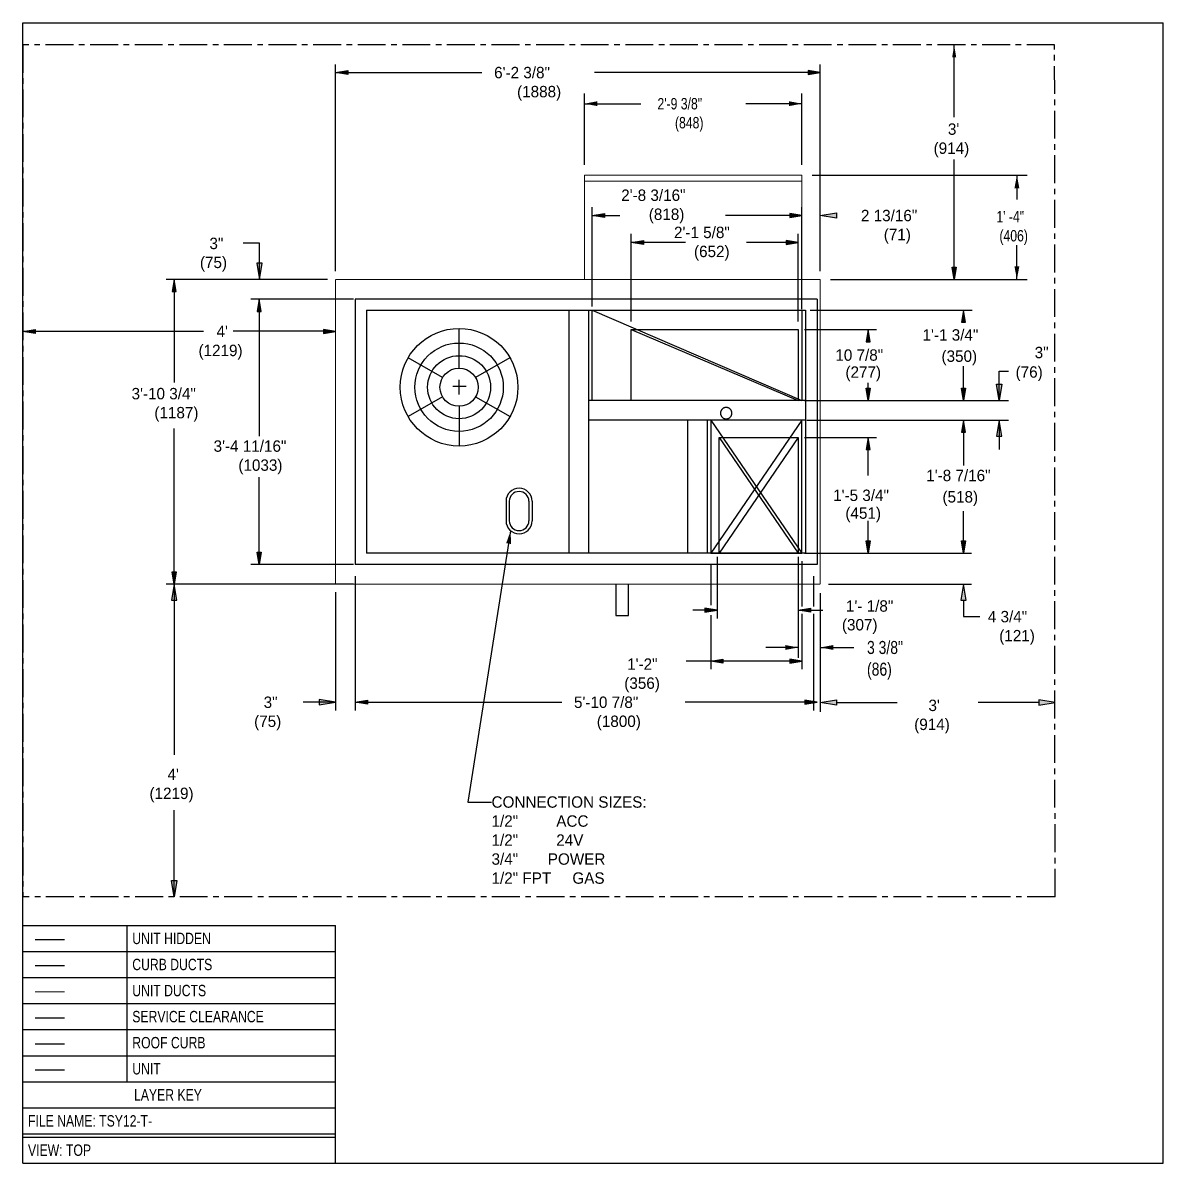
# Model space of a CAD drawing. Extents: x 0 to 175, y 0 to 175.
import ezdxf

# ---------------------------------------------------------------- set-up
doc = ezdxf.new("R2010")
doc.units = 0
doc.header["$LTSCALE"] = 11.407407
doc.linetypes.add('CENTER', pattern=[0.6, 0.375, -0.075, 0.075, -0.075])
doc.layers.get('0').update_dxf_attribs({"linetype": 'CONTINUOUS'})
for name, color, linetype in [('CURB-14', 6, 'CONTINUOUS'), ('CURB-14-DIM', 6, 'CONTINUOUS'), ('CURB-24', 6, 'CONTINUOUS'), ('CURB-24-DIM', 6, 'CONTINUOUS'), ('CURB-DUCT', 5, 'CONTINUOUS'), ('CURBDUCTDIM', 5, 'CONTINUOUS'), ('HOOD', 7, 'CONTINUOUS'), ('NOTES', 1, 'CONTINUOUS'), ('SERVCLEAR', 1, 'CONTINUOUS'), ('SERVCLRDIM', 1, 'CONTINUOUS'), ('UNIT-DIM', 7, 'CONTINUOUS'), ('UNIT-DUCTS', 2, 'CONTINUOUS'), ('UNIT-HID', 8, 'CONTINUOUS'), ('UNIT-SOL', 7, 'CONTINUOUS'), ('UNTDUCTDIM', 2, 'CONTINUOUS')]:
    doc.layers.add(name, color=color, linetype=linetype)
doc.styles.get("Standard").update_dxf_attribs({"font": 'txt', "width": 0.8})
doc.styles.add('TEXTSTYLE_2', font='txt')
doc.styles.add('TEXTSTYLE_3', font='txt', dxfattribs={"width": 8})
doc.dimstyles.get("Standard").update_dxf_attribs({"dimtxt": 2, "dimasz": 2, "dimexe": 1.5875, "dimexo": 1.5875, "dimgap": 0.09, "dimtad": 0, "dimtih": 1, "dimtoh": 1, "dimzin": 4, "dimcen": 0.09, "dimazin": 3, "dimtol": 1, "dimtp": 0.03, "dimtm": 0.03, "dimtfac": 1, "dimtofl": 0, "dimtmove": 0, "dimatfit": 3})

# ---------------------------------------------------------------- blocks, each defined once
blk = doc.blocks.new('*U4')
at = {"layer": 'UNIT-DIM', "color": 7, "width": 0.8}
for s, p in [('2\'-9 3/8"', (97.39, 161.71)), ('(848)', (100.08, 158.8))]:
    blk.add_text(s, height=1.75, dxfattribs=at).set_placement(p)
blk = doc.blocks.new('_FILLED')
at = {"color": 0, "linetype": 'BYBLOCK'}
blk.add_solid([(0, 0), (-1, 0.1875), (-1, -0.1875)], dxfattribs=at)
blk = doc.blocks.new('*D3')
at = {"layer": 'UNIT-DIM', "color": 7, "linetype": 'CONTINUOUS'}
for p, q in [((86.19, 161.71), (86.19, 164.17)), ((119.56, 161.71), (119.56, 164.17)), ((86.19, 162.59), (94.83, 162.59)), ((86.19, 153.21), (86.19, 161.71)), ((119.56, 162.59), (110.93, 162.59)), ((119.56, 153.21), (119.56, 161.71))]:
    blk.add_line(p, q, dxfattribs=at)
blk.add_blockref('*U4', (0, 0))
at = {"layer": 'UNIT-DIM', "color": 7, "linetype": 'CONTINUOUS', "xscale": 2, "yscale": 2, "zscale": 2, "rotation": 180}
blk.add_blockref('_FILLED', (86.19, 162.59), dxfattribs=at)
at = {"layer": 'UNIT-DIM', "color": 7, "linetype": 'CONTINUOUS', "xscale": 2, "yscale": 2, "zscale": 2}
blk.add_blockref('_FILLED', (119.56, 162.59), dxfattribs=at)
blk = doc.blocks.new('*U6')
at = {"layer": 'UNIT-DIM', "color": 7, "width": 0.8}
for s, p in [('1\' -4"', (149.4, 144.37)), ('(406)', (149.87, 141.45))]:
    blk.add_text(s, height=1.75, dxfattribs=at).set_placement(p)
blk = doc.blocks.new('*D5')
at = {"layer": 'UNIT-DIM', "color": 7, "linetype": 'CONTINUOUS'}
for p, q in [((121.15, 151.62), (148.35, 151.62)), ((148.35, 151.62), (154.14, 151.62)), ((152.55, 151.62), (152.55, 147.87)), ((152.55, 135.62), (152.55, 140.87)), ((123.96, 135.62), (148.35, 135.62)), ((148.35, 135.62), (154.14, 135.62))]:
    blk.add_line(p, q, dxfattribs=at)
blk.add_blockref('*U6', (0, 0))
at = {"layer": 'UNIT-DIM', "color": 7, "linetype": 'CONTINUOUS', "xscale": 2, "yscale": 2, "zscale": 2}
for p, rotation in [((152.55, 151.62), 90), ((152.55, 135.62), 270)]:
    blk.add_blockref('_FILLED', p, dxfattribs=dict(at, rotation=rotation))
blk = doc.blocks.new('*U8')
at = {"layer": 'UNTDUCTDIM', "color": 2, "width": 0.8}
for s, p in [('3 3/8"', (129.55, 78.14)), ('(86)', (129.55, 74.81))]:
    blk.add_text(s, height=2, dxfattribs=at).set_placement(p)
blk = doc.blocks.new('*D7')
at = {"layer": 'UNTDUCTDIM', "color": 2, "linetype": 'CONTINUOUS'}
for p, q in [((119, 92.04), (119, 78.14)), ((122.38, 87.29), (122.38, 78.14)), ((119, 79.14), (114, 79.14)), ((122.38, 79.14), (127.55, 79.14)), ((119, 78.14), (119, 77.55)), ((122.38, 78.14), (122.38, 77.55))]:
    blk.add_line(p, q, dxfattribs=at)
blk.add_blockref('*U8', (0, 0))
at = {"layer": 'UNTDUCTDIM', "color": 2, "linetype": 'CONTINUOUS', "xscale": 2, "yscale": 2, "zscale": 2}
blk.add_blockref('_FILLED', (119, 79.14), dxfattribs=at)
at = {"layer": 'UNTDUCTDIM', "color": 2, "linetype": 'CONTINUOUS', "xscale": 2, "yscale": 2, "zscale": 2, "rotation": 180}
blk.add_blockref('_FILLED', (122.38, 79.14), dxfattribs=at)
blk = doc.blocks.new('*U9')
at = {"layer": 'NOTES', "color": 1, "style": 'TEXTSTYLE_2'}
for s, p in [('CONNECTION SIZES:', (71.93, 54.55)), ('1/2"         ACC', (71.93, 51.63)), ('1/2"         24V', (71.93, 48.71)), ('3/4"       POWER', (71.93, 45.8)), ('1/2" FPT     GAS', (71.93, 42.88))]:
    blk.add_text(s, height=1.75, dxfattribs=at).set_placement(p)
blk = doc.blocks.new('*U10')
at = {"layer": 'UNTDUCTDIM', "color": 2, "style": 'TEXTSTYLE_2'}
blk.add_text('1\'-5 3/4"', height=1.75, dxfattribs=at).set_placement((124.35, 101.62))
blk = doc.blocks.new('*U11')
at = {"layer": 'UNTDUCTDIM', "color": 2, "style": 'TEXTSTYLE_2'}
blk.add_text('10 7/8"', height=1.75, dxfattribs=at).set_placement((124.69, 123.14))
blk = doc.blocks.new('*U12')
at = {"layer": 'CURBDUCTDIM', "color": 5, "style": 'TEXTSTYLE_2'}
blk.add_text('1\'-8 7/16"', height=1.75, dxfattribs=at).set_placement((138.64, 104.66))
blk = doc.blocks.new('*U13')
at = {"layer": 'CURBDUCTDIM', "color": 5, "style": 'TEXTSTYLE_2'}
blk.add_text('1\'-1 3/4"', height=1.75, dxfattribs=at).set_placement((138.07, 126.23))
blk = doc.blocks.new('*U14')
at = {"layer": 'UNTDUCTDIM', "color": 2, "style": 'TEXTSTYLE_2'}
blk.add_text('(277)', height=1.75, dxfattribs=at).set_placement((126.24, 120.52))
blk = doc.blocks.new('*U15')
at = {"layer": 'CURBDUCTDIM', "color": 5, "style": 'TEXTSTYLE_2'}
blk.add_text('(350)', height=1.75, dxfattribs=at).set_placement((140.98, 122.97))
blk = doc.blocks.new('*U16')
at = {"layer": 'UNTDUCTDIM', "color": 2, "style": 'TEXTSTYLE_2'}
blk.add_text('(451)', height=1.75, dxfattribs=at).set_placement((126.23, 98.89))
blk = doc.blocks.new('*U17')
at = {"layer": 'CURBDUCTDIM', "color": 5, "style": 'TEXTSTYLE_2'}
blk.add_text('(518)', height=1.75, dxfattribs=at).set_placement((141.13, 101.38))
blk = doc.blocks.new('*U18')
at = {"layer": 'CURB-14-DIM', "color": 6, "style": 'TEXTSTYLE_2'}
blk.add_text('3\'-4 11/16"', height=1.75, dxfattribs=at).set_placement((29.28, 109.17))
blk = doc.blocks.new('*U19')
at = {"layer": 'UNIT-DIM', "color": 7, "style": 'TEXTSTYLE_2'}
blk.add_text('3\'-10 3/4"', height=1.75, dxfattribs=at).set_placement((16.69, 117.22))
blk = doc.blocks.new('*U20')
at = {"layer": 'CURB-14-DIM', "color": 6, "style": 'TEXTSTYLE_2'}
blk.add_text('(1033)', height=1.75, dxfattribs=at).set_placement((33.08, 106.25))
blk = doc.blocks.new('*U21')
at = {"layer": 'UNIT-DIM', "color": 7, "style": 'TEXTSTYLE_2'}
blk.add_text('(1187)', height=1.75, dxfattribs=at).set_placement((20.19, 114.3))
blk = doc.blocks.new('*U22')
at = {"layer": 'UNTDUCTDIM', "color": 2, "style": 'TEXTSTYLE_2'}
blk.add_text('2\'-1 5/8"', height=1.75, dxfattribs=at).set_placement((99.93, 141.96))
blk = doc.blocks.new('*U23')
at = {"layer": 'UNTDUCTDIM', "color": 2, "style": 'TEXTSTYLE_2'}
blk.add_text('1\'- 1/8"', height=1.75, dxfattribs=at).set_placement((126.32, 84.63))
blk = doc.blocks.new('*U24')
at = {"layer": 'CURBDUCTDIM', "color": 5, "style": 'TEXTSTYLE_2'}
blk.add_text('2\'-8 3/16"', height=1.75, dxfattribs=at).set_placement((91.83, 147.67))
blk = doc.blocks.new('*U25')
at = {"layer": 'CURBDUCTDIM', "color": 5, "style": 'TEXTSTYLE_2'}
blk.add_text('1\'-2"', height=1.75, dxfattribs=at).set_placement((92.74, 75.71))
blk = doc.blocks.new('*U26')
at = {"layer": 'CURB-14-DIM', "color": 6, "style": 'TEXTSTYLE_2'}
blk.add_text('5\'-10 7/8"', height=1.75, dxfattribs=at).set_placement((84.58, 69.86))
blk = doc.blocks.new('*U27')
at = {"layer": 'UNIT-DIM', "color": 7, "style": 'TEXTSTYLE_2'}
blk.add_text('6\'-2 3/8"', height=1.75, dxfattribs=at).set_placement((72.33, 166.49))
blk = doc.blocks.new('*U28')
at = {"layer": 'UNIT-DIM', "color": 7, "style": 'TEXTSTYLE_2'}
blk.add_text('(1888)', height=1.75, dxfattribs=at).set_placement((75.85, 163.57))
blk = doc.blocks.new('*U29')
at = {"layer": 'CURBDUCTDIM', "color": 5, "style": 'TEXTSTYLE_2'}
blk.add_text('(818)', height=1.75, dxfattribs=at).set_placement((96.06, 144.75))
blk = doc.blocks.new('*U30')
at = {"layer": 'UNTDUCTDIM', "color": 2, "style": 'TEXTSTYLE_2'}
blk.add_text('(652)', height=1.75, dxfattribs=at).set_placement((103, 139.04))
blk = doc.blocks.new('*U31')
at = {"layer": 'UNTDUCTDIM', "color": 2, "style": 'TEXTSTYLE_2'}
blk.add_text('(307)', height=1.75, dxfattribs=at).set_placement((125.7, 81.76))
blk = doc.blocks.new('*U32')
at = {"layer": 'CURBDUCTDIM', "color": 5, "style": 'TEXTSTYLE_2'}
blk.add_text('(356)', height=1.75, dxfattribs=at).set_placement((92.3, 72.79))
blk = doc.blocks.new('*U33')
at = {"layer": 'CURB-14-DIM', "color": 6, "style": 'TEXTSTYLE_2'}
blk.add_text('(1800)', height=1.75, dxfattribs=at).set_placement((88.08, 66.94))
blk = doc.blocks.new('*U34')
at = {"layer": 'SERVCLRDIM', "color": 1, "style": 'TEXTSTYLE_2'}
blk.add_text("3'", height=1.75, dxfattribs=at).set_placement((141.96, 157.81))
blk = doc.blocks.new('*U35')
at = {"layer": 'SERVCLRDIM', "color": 1, "style": 'TEXTSTYLE_2'}
blk.add_text("4'", height=1.75, dxfattribs=at).set_placement((29.73, 126.77))
blk = doc.blocks.new('*U36')
at = {"layer": 'SERVCLRDIM', "color": 1, "style": 'TEXTSTYLE_2'}
blk.add_text('(914)', height=1.75, dxfattribs=at).set_placement((139.77, 154.89))
blk = doc.blocks.new('*U37')
at = {"layer": 'SERVCLRDIM', "color": 1, "style": 'TEXTSTYLE_2'}
blk.add_text('(1219)', height=1.75, dxfattribs=at).set_placement((26.96, 123.85))
blk = doc.blocks.new('*U38')
at = {"layer": 'CURBDUCTDIM', "color": 5, "style": 'TEXTSTYLE_2'}
blk.add_text('2 13/16"', height=1.75, dxfattribs=at).set_placement((128.62, 144.55))
blk = doc.blocks.new('*U39')
at = {"layer": 'CURBDUCTDIM', "color": 5, "style": 'TEXTSTYLE_2'}
blk.add_text('4 3/4"', height=1.75, dxfattribs=at).set_placement((148.09, 83))
blk = doc.blocks.new('*U40')
at = {"layer": 'CURBDUCTDIM', "color": 5, "style": 'TEXTSTYLE_2'}
blk.add_text('3"', height=1.75, dxfattribs=at).set_placement((155.28, 123.53))
blk = doc.blocks.new('*U41')
at = {"layer": 'CURB-14-DIM', "color": 6, "style": 'TEXTSTYLE_2'}
blk.add_text('3"', height=1.75, dxfattribs=at).set_placement((36.96, 69.86))
blk = doc.blocks.new('*U42')
at = {"layer": 'CURB-14-DIM', "color": 6, "style": 'TEXTSTYLE_2'}
blk.add_text('3"', height=1.75, dxfattribs=at).set_placement((28.64, 140.27))
blk = doc.blocks.new('*U43')
at = {"layer": 'SERVCLRDIM', "color": 1, "style": 'TEXTSTYLE_2'}
blk.add_text("4'", height=1.75, dxfattribs=at).set_placement((22.21, 58.8))
blk = doc.blocks.new('*U44')
at = {"layer": 'SERVCLRDIM', "color": 1, "style": 'TEXTSTYLE_2'}
blk.add_text('(1219)', height=1.75, dxfattribs=at).set_placement((19.44, 55.88))
blk = doc.blocks.new('*U45')
at = {"layer": 'CURB-14-DIM', "color": 6, "style": 'TEXTSTYLE_2'}
blk.add_text('(75)', height=1.75, dxfattribs=at).set_placement((35.5, 66.94))
blk = doc.blocks.new('*U46')
at = {"layer": 'CURB-14-DIM', "color": 6, "style": 'TEXTSTYLE_2'}
blk.add_text('(75)', height=1.75, dxfattribs=at).set_placement((27.18, 137.36))
blk = doc.blocks.new('*U47')
at = {"layer": 'CURBDUCTDIM', "color": 5, "style": 'TEXTSTYLE_2'}
blk.add_text('(121)', height=1.75, dxfattribs=at).set_placement((149.84, 80.08))
blk = doc.blocks.new('*U48')
at = {"layer": 'CURBDUCTDIM', "color": 5, "style": 'TEXTSTYLE_2'}
blk.add_text('(76)', height=1.75, dxfattribs=at).set_placement((152.35, 120.54))
blk = doc.blocks.new('*U49')
at = {"layer": 'CURBDUCTDIM', "color": 5, "style": 'TEXTSTYLE_2'}
blk.add_text('(71)', height=1.75, dxfattribs=at).set_placement((132.12, 141.64))
blk = doc.blocks.new('*U50')
at = {"layer": 'NOTES', "color": 1, "width": 0.8}
blk.add_text('VIEW: TOP', height=1.75, dxfattribs=at).set_placement((0.8, 1.12))
blk = doc.blocks.new('*U51')
at = {"layer": 'NOTES', "color": 1, "width": 0.8}
blk.add_text('FILE NAME: TSY12-T-', height=1.75, dxfattribs=at).set_placement((0.8, 5.62))
blk = doc.blocks.new('*U52')
at = {"layer": 'NOTES', "color": 1, "width": 0.8}
blk.add_text('LAYER KEY', height=1.75, dxfattribs=at).set_placement((17.07, 9.62))
blk = doc.blocks.new('*U53')
at = {"layer": 'NOTES', "color": 7, "style": 'TEXTSTYLE_3', "width": 8}
blk.add_text('-', height=1.75, dxfattribs=at).set_placement((1.03, 13.62))
blk = doc.blocks.new('*U54')
at = {"layer": 'NOTES', "color": 1, "width": 0.8}
blk.add_text('UNIT', height=1.75, dxfattribs=at).set_placement((16.8, 13.62))
blk = doc.blocks.new('*U55')
at = {"layer": 'NOTES', "color": 6, "style": 'TEXTSTYLE_3', "width": 8}
blk.add_text('-', height=1.75, dxfattribs=at).set_placement((1.03, 17.62))
blk = doc.blocks.new('*U56')
at = {"layer": 'NOTES', "color": 1, "width": 0.8}
blk.add_text('ROOF CURB', height=1.75, dxfattribs=at).set_placement((16.8, 17.62))
blk = doc.blocks.new('*U57')
at = {"layer": 'NOTES', "color": 1, "style": 'TEXTSTYLE_3', "width": 8}
blk.add_text('-', height=1.75, dxfattribs=at).set_placement((1.03, 21.62))
blk = doc.blocks.new('*U58')
at = {"layer": 'NOTES', "color": 1, "width": 0.8}
blk.add_text('SERVICE CLEARANCE', height=1.75, dxfattribs=at).set_placement((16.8, 21.62))
blk = doc.blocks.new('*U59')
at = {"layer": 'NOTES', "color": 2, "style": 'TEXTSTYLE_3', "width": 8}
blk.add_text('-', height=1.75, dxfattribs=at).set_placement((1.03, 25.62))
blk = doc.blocks.new('*U60')
at = {"layer": 'NOTES', "color": 1, "width": 0.8}
blk.add_text('UNIT DUCTS', height=1.75, dxfattribs=at).set_placement((16.8, 25.62))
blk = doc.blocks.new('*U61')
at = {"layer": 'NOTES', "color": 5, "style": 'TEXTSTYLE_3', "width": 8}
blk.add_text('-', height=1.75, dxfattribs=at).set_placement((1.03, 29.62))
blk = doc.blocks.new('*U62')
at = {"layer": 'NOTES', "color": 1, "width": 0.8}
blk.add_text('CURB DUCTS', height=1.75, dxfattribs=at).set_placement((16.8, 29.62))
blk = doc.blocks.new('*U63')
at = {"layer": 'NOTES', "color": 9, "style": 'TEXTSTYLE_3', "width": 8}
blk.add_text('-', height=1.75, dxfattribs=at).set_placement((1.03, 33.62))
blk = doc.blocks.new('*U64')
at = {"layer": 'NOTES', "color": 1, "width": 0.8}
blk.add_text('UNIT HIDDEN', height=1.75, dxfattribs=at).set_placement((16.8, 33.62))
blk = doc.blocks.new('*U65')
at = {"layer": 'SERVCLRDIM', "color": 1, "style": 'TEXTSTYLE_2'}
for s, p in [("3'", (138.98, 69.38)), ('(914)', (136.79, 66.47))]:
    blk.add_text(s, height=1.75, dxfattribs=at).set_placement(p)
blk = doc.blocks.new('*U66')
at = {"layer": 'CURB-24-DIM', "color": 6, "style": 'TEXTSTYLE_2'}
blk.add_text('3\'-4 11/16"', height=1.75, dxfattribs=at).set_placement((29.28, 109.17))
blk = doc.blocks.new('*U67')
at = {"layer": 'CURB-24-DIM', "color": 6, "style": 'TEXTSTYLE_2'}
blk.add_text('(1033)', height=1.75, dxfattribs=at).set_placement((33.08, 106.25))
blk = doc.blocks.new('*U68')
at = {"layer": 'CURB-24-DIM', "color": 6, "style": 'TEXTSTYLE_2'}
blk.add_text('5\'-10 7/8"', height=1.75, dxfattribs=at).set_placement((84.58, 69.86))
blk = doc.blocks.new('*U69')
at = {"layer": 'CURB-24-DIM', "color": 6, "style": 'TEXTSTYLE_2'}
blk.add_text('(1800)', height=1.75, dxfattribs=at).set_placement((88.08, 66.94))
blk = doc.blocks.new('*U70')
at = {"layer": 'CURB-24-DIM', "color": 6, "style": 'TEXTSTYLE_2'}
blk.add_text('3"', height=1.75, dxfattribs=at).set_placement((36.96, 69.86))
blk = doc.blocks.new('*U71')
at = {"layer": 'CURB-24-DIM', "color": 6, "style": 'TEXTSTYLE_2'}
blk.add_text('3"', height=1.75, dxfattribs=at).set_placement((28.64, 140.27))
blk = doc.blocks.new('*U72')
at = {"layer": 'CURB-24-DIM', "color": 6, "style": 'TEXTSTYLE_2'}
blk.add_text('(75)', height=1.75, dxfattribs=at).set_placement((35.5, 66.94))
blk = doc.blocks.new('*U73')
at = {"layer": 'CURB-24-DIM', "color": 6, "style": 'TEXTSTYLE_2'}
blk.add_text('(75)', height=1.75, dxfattribs=at).set_placement((27.18, 137.36))

msp = doc.modelspace()

# ---------------------------------------------------------------- linework, layer by layer
at = {"color": 7, "linetype": 'CONTINUOUS'}
for p, q in [((0, 0), (0, 175)), ((0, 175), (175, 175)), ((175, 0), (175, 175)), ((0, 0), (175, 0))]:
    msp.add_line(p, q, dxfattribs=at)
at = {"color": 7, "linetype": 'CONTINUOUS', "const_width": 0.15}
msp.add_lwpolyline([(119.563, 150.7), (86.188, 150.7)], dxfattribs=at)
at = {"layer": 'CURB-14', "color": 6, "linetype": 'CONTINUOUS'}
for p, q in [((51, 132.572), (51, 91.882)), ((121.875, 132.572), (51, 132.572)), ((121.875, 132.572), (121.875, 91.882)), ((52.75, 130.916), (52.75, 93.631)), ((52.75, 130.916), (120.125, 130.916)), ((83.81, 130.76), (83.81, 93.631)), ((86.81, 130.916), (86.81, 93.631)), ((120.125, 130.916), (120.125, 93.631)), ((120.125, 117.041), (86.81, 117.041)), ((120.125, 114.041), (86.81, 114.041)), ((102, 114.041), (102, 93.631)), ((105, 114.041), (105, 93.631)), ((120.125, 93.631), (52.75, 93.631)), ((121.875, 91.882), (51, 91.882))]:
    msp.add_line(p, q, dxfattribs=at)
at = {"layer": 'CURB-14', "color": 6}
msp.add_polyline3d([(108.813, 115.096, 0), (108.812, 115.111, 0), (108.812, 115.128, 0), (108.811, 115.144, 0), (108.81, 115.161, 0), (108.809, 115.178, 0), (108.807, 115.195, 0), (108.805, 115.212, 0), (108.802, 115.23, 0), (108.799, 115.248, 0), (108.796, 115.266, 0), (108.792, 115.285, 0), (108.787, 115.304, 0), (108.783, 115.323, 0), (108.777, 115.342, 0), (108.771, 115.361, 0), (108.765, 115.381, 0), (108.758, 115.401, 0), (108.75, 115.42, 0), (108.742, 115.441, 0), (108.733, 115.461, 0), (108.723, 115.481, 0), (108.713, 115.501, 0), (108.702, 115.522, 0), (108.69, 115.542, 0), (108.678, 115.562, 0), (108.664, 115.583, 0), (108.65, 115.603, 0), (108.636, 115.623, 0), (108.62, 115.643, 0), (108.604, 115.663, 0), (108.586, 115.682, 0), (108.568, 115.702, 0), (108.55, 115.721, 0), (108.53, 115.739, 0), (108.51, 115.758, 0), (108.488, 115.775, 0), (108.466, 115.793, 0), (108.443, 115.809, 0), (108.42, 115.826, 0), (108.395, 115.841, 0), (108.37, 115.856, 0), (108.344, 115.87, 0), (108.318, 115.884, 0), (108.291, 115.896, 0), (108.263, 115.908, 0), (108.234, 115.919, 0), (108.206, 115.928, 0), (108.176, 115.937, 0), (108.146, 115.945, 0), (108.116, 115.952, 0), (108.086, 115.958, 0), (108.055, 115.963, 0), (108.024, 115.966, 0), (107.992, 115.969, 0), (107.961, 115.97, 0), (107.93, 115.97, 0), (107.898, 115.97, 0), (107.867, 115.968, 0), (107.836, 115.965, 0), (107.805, 115.96, 0), (107.774, 115.955, 0), (107.744, 115.949, 0), (107.714, 115.941, 0), (107.684, 115.933, 0), (107.655, 115.924, 0), (107.626, 115.913, 0), (107.598, 115.902, 0), (107.571, 115.89, 0), (107.544, 115.877, 0), (107.518, 115.863, 0), (107.492, 115.849, 0), (107.467, 115.833, 0), (107.443, 115.818, 0), (107.42, 115.801, 0), (107.398, 115.784, 0), (107.376, 115.767, 0), (107.355, 115.749, 0), (107.335, 115.73, 0), (107.316, 115.711, 0), (107.297, 115.692, 0), (107.28, 115.673, 0), (107.263, 115.653, 0), (107.247, 115.633, 0), (107.232, 115.613, 0), (107.218, 115.593, 0), (107.204, 115.573, 0), (107.191, 115.552, 0), (107.179, 115.532, 0), (107.168, 115.511, 0), (107.157, 115.491, 0), (107.147, 115.471, 0), (107.138, 115.451, 0), (107.129, 115.43, 0), (107.121, 115.41, 0), (107.114, 115.391, 0), (107.107, 115.371, 0), (107.101, 115.351, 0), (107.095, 115.332, 0), (107.09, 115.313, 0), (107.085, 115.294, 0), (107.081, 115.276, 0), (107.078, 115.257, 0), (107.074, 115.239, 0), (107.072, 115.221, 0), (107.069, 115.204, 0), (107.067, 115.186, 0), (107.066, 115.169, 0), (107.064, 115.152, 0), (107.063, 115.136, 0), (107.063, 115.12, 0), (107.063, 115.104, 0), (107.063, 115.088, 0), (107.063, 115.072, 0), (107.063, 115.056, 0), (107.064, 115.039, 0), (107.066, 115.022, 0), (107.067, 115.005, 0), (107.069, 114.988, 0), (107.072, 114.97, 0), (107.074, 114.952, 0), (107.078, 114.934, 0), (107.081, 114.916, 0), (107.085, 114.897, 0), (107.09, 114.878, 0), (107.095, 114.859, 0), (107.101, 114.84, 0), (107.107, 114.82, 0), (107.114, 114.801, 0), (107.121, 114.781, 0), (107.129, 114.761, 0), (107.138, 114.741, 0), (107.147, 114.721, 0), (107.157, 114.7, 0), (107.168, 114.68, 0), (107.179, 114.659, 0), (107.191, 114.639, 0), (107.204, 114.619, 0), (107.218, 114.598, 0), (107.232, 114.578, 0), (107.247, 114.558, 0), (107.263, 114.538, 0), (107.28, 114.519, 0), (107.297, 114.499, 0), (107.316, 114.48, 0), (107.335, 114.461, 0), (107.355, 114.443, 0), (107.376, 114.425, 0), (107.398, 114.407, 0), (107.42, 114.39, 0), (107.443, 114.374, 0), (107.467, 114.358, 0), (107.492, 114.343, 0), (107.518, 114.328, 0), (107.544, 114.314, 0), (107.571, 114.301, 0), (107.598, 114.289, 0), (107.626, 114.278, 0), (107.655, 114.268, 0), (107.684, 114.258, 0), (107.714, 114.25, 0), (107.744, 114.242, 0), (107.774, 114.236, 0), (107.805, 114.231, 0), (107.836, 114.227, 0), (107.867, 114.224, 0), (107.898, 114.222, 0), (107.93, 114.221, 0), (107.961, 114.221, 0), (107.992, 114.223, 0), (108.024, 114.225, 0), (108.055, 114.229, 0), (108.086, 114.233, 0), (108.116, 114.239, 0), (108.146, 114.246, 0), (108.176, 114.254, 0), (108.206, 114.263, 0), (108.234, 114.273, 0), (108.263, 114.284, 0), (108.291, 114.295, 0), (108.318, 114.308, 0), (108.344, 114.321, 0), (108.37, 114.335, 0), (108.395, 114.35, 0), (108.42, 114.366, 0), (108.443, 114.382, 0), (108.466, 114.399, 0), (108.488, 114.416, 0), (108.51, 114.434, 0), (108.53, 114.452, 0), (108.55, 114.471, 0), (108.568, 114.49, 0), (108.586, 114.509, 0), (108.604, 114.528, 0), (108.62, 114.548, 0), (108.636, 114.568, 0), (108.65, 114.588, 0), (108.664, 114.609, 0), (108.678, 114.629, 0), (108.69, 114.649, 0), (108.702, 114.67, 0), (108.713, 114.69, 0), (108.723, 114.71, 0), (108.733, 114.731, 0), (108.742, 114.751, 0), (108.75, 114.771, 0), (108.758, 114.791, 0), (108.765, 114.811, 0), (108.771, 114.83, 0), (108.777, 114.849, 0), (108.783, 114.869, 0), (108.787, 114.888, 0), (108.792, 114.906, 0), (108.796, 114.925, 0), (108.799, 114.943, 0), (108.802, 114.961, 0), (108.805, 114.979, 0), (108.807, 114.996, 0), (108.809, 115.014, 0), (108.81, 115.031, 0), (108.811, 115.047, 0), (108.812, 115.064, 0), (108.812, 115.08, 0), (108.813, 115.096, 0)], dxfattribs=at)
at = {"layer": 'CURB-14-DIM', "color": 6, "linetype": 'CONTINUOUS'}
for p, q in [((36.336, 141.195), (33.836, 141.195)), ((36.336, 135.695), (36.336, 141.195)), ((35.92, 138.124), (36.336, 135.625)), ((36.753, 138.124), (35.92, 138.124)), ((36.336, 135.625), (36.753, 138.124)), ((50.423, 132.572), (35.014, 132.572)), ((36.264, 132.564), (35.951, 130.689)), ((36.576, 130.689), (36.264, 132.564)), ((36.264, 131.885), (36.264, 111.547)), ((35.951, 130.689), (36.576, 130.689)), ((36.264, 92.506), (36.264, 105.296)), ((36.264, 91.882), (35.951, 93.756)), ((35.951, 93.756), (36.576, 93.756)), ((36.576, 93.756), (36.264, 91.882)), ((50.423, 91.882), (35.014, 91.882)), ((51, 90.062), (51, 69.481)), ((50.737, 88.875), (35.014, 88.875)), ((48, 87.625), (48, 69.481)), ((48, 70.731), (43, 70.731)), ((45.5, 71.148), (45.5, 70.315)), ((48, 70.731), (45.5, 71.148)), ((45.5, 70.315), (48, 70.731)), ((51, 70.731), (52.875, 71.044)), ((52.875, 70.419), (51, 70.731)), ((51, 70.731), (82.699, 70.731)), ((52.875, 71.044), (52.875, 70.419)), ((120, 70.731), (101.623, 70.731)), ((121.875, 70.731), (120, 71.044)), ((120, 71.044), (120, 70.419)), ((120, 70.419), (121.875, 70.731))]:
    msp.add_line(p, q, dxfattribs=at)
for points in [[(35.92, 138.124), (36.753, 138.124), (36.336, 135.625)], [(36.576, 130.689), (35.951, 130.689), (36.264, 132.564)], [(36.576, 93.756), (36.264, 91.882), (35.951, 93.756)], [(45.5, 70.315), (45.5, 71.148), (48, 70.731)], [(52.875, 70.419), (51, 70.731), (52.875, 71.044)], [(120, 70.419), (120, 71.044), (121.875, 70.731)]]:
    msp.add_solid(points, dxfattribs=at)
at = {"layer": 'CURB-24', "color": 6, "linetype": 'CONTINUOUS'}
for p, q in [((51, 132.572), (51, 91.882)), ((121.875, 132.572), (51, 132.572)), ((121.875, 132.572), (121.875, 91.882)), ((52.75, 130.916), (52.75, 93.631)), ((52.75, 130.916), (120.125, 130.916)), ((83.81, 130.76), (83.81, 93.631)), ((86.81, 130.916), (86.81, 93.631)), ((120.125, 130.916), (120.125, 93.631)), ((120.125, 117.041), (86.81, 117.041)), ((120.125, 114.041), (86.81, 114.041)), ((102, 114.041), (102, 93.631)), ((105, 114.041), (105, 93.631)), ((120.125, 93.631), (52.75, 93.631)), ((121.875, 91.882), (51, 91.882))]:
    msp.add_line(p, q, dxfattribs=at)
at = {"layer": 'CURB-24', "color": 6}
msp.add_polyline3d([(108.813, 115.096, 0), (108.812, 115.111, 0), (108.812, 115.128, 0), (108.811, 115.144, 0), (108.81, 115.161, 0), (108.809, 115.178, 0), (108.807, 115.195, 0), (108.805, 115.212, 0), (108.802, 115.23, 0), (108.799, 115.248, 0), (108.796, 115.266, 0), (108.792, 115.285, 0), (108.787, 115.304, 0), (108.783, 115.323, 0), (108.777, 115.342, 0), (108.771, 115.361, 0), (108.765, 115.381, 0), (108.758, 115.401, 0), (108.75, 115.42, 0), (108.742, 115.441, 0), (108.733, 115.461, 0), (108.723, 115.481, 0), (108.713, 115.501, 0), (108.702, 115.522, 0), (108.69, 115.542, 0), (108.678, 115.562, 0), (108.664, 115.583, 0), (108.65, 115.603, 0), (108.636, 115.623, 0), (108.62, 115.643, 0), (108.604, 115.663, 0), (108.586, 115.682, 0), (108.568, 115.702, 0), (108.55, 115.721, 0), (108.53, 115.739, 0), (108.51, 115.758, 0), (108.488, 115.775, 0), (108.466, 115.793, 0), (108.443, 115.809, 0), (108.42, 115.826, 0), (108.395, 115.841, 0), (108.37, 115.856, 0), (108.344, 115.87, 0), (108.318, 115.884, 0), (108.291, 115.896, 0), (108.263, 115.908, 0), (108.234, 115.919, 0), (108.206, 115.928, 0), (108.176, 115.937, 0), (108.146, 115.945, 0), (108.116, 115.952, 0), (108.086, 115.958, 0), (108.055, 115.963, 0), (108.024, 115.966, 0), (107.992, 115.969, 0), (107.961, 115.97, 0), (107.93, 115.97, 0), (107.898, 115.97, 0), (107.867, 115.968, 0), (107.836, 115.965, 0), (107.805, 115.96, 0), (107.774, 115.955, 0), (107.744, 115.949, 0), (107.714, 115.941, 0), (107.684, 115.933, 0), (107.655, 115.924, 0), (107.626, 115.913, 0), (107.598, 115.902, 0), (107.571, 115.89, 0), (107.544, 115.877, 0), (107.518, 115.863, 0), (107.492, 115.849, 0), (107.467, 115.833, 0), (107.443, 115.818, 0), (107.42, 115.801, 0), (107.398, 115.784, 0), (107.376, 115.767, 0), (107.355, 115.749, 0), (107.335, 115.73, 0), (107.316, 115.711, 0), (107.297, 115.692, 0), (107.28, 115.673, 0), (107.263, 115.653, 0), (107.247, 115.633, 0), (107.232, 115.613, 0), (107.218, 115.593, 0), (107.204, 115.573, 0), (107.191, 115.552, 0), (107.179, 115.532, 0), (107.168, 115.511, 0), (107.157, 115.491, 0), (107.147, 115.471, 0), (107.138, 115.451, 0), (107.129, 115.43, 0), (107.121, 115.41, 0), (107.114, 115.391, 0), (107.107, 115.371, 0), (107.101, 115.351, 0), (107.095, 115.332, 0), (107.09, 115.313, 0), (107.085, 115.294, 0), (107.081, 115.276, 0), (107.078, 115.257, 0), (107.074, 115.239, 0), (107.072, 115.221, 0), (107.069, 115.204, 0), (107.067, 115.186, 0), (107.066, 115.169, 0), (107.064, 115.152, 0), (107.063, 115.136, 0), (107.063, 115.12, 0), (107.063, 115.104, 0), (107.063, 115.088, 0), (107.063, 115.072, 0), (107.063, 115.056, 0), (107.064, 115.039, 0), (107.066, 115.022, 0), (107.067, 115.005, 0), (107.069, 114.988, 0), (107.072, 114.97, 0), (107.074, 114.952, 0), (107.078, 114.934, 0), (107.081, 114.916, 0), (107.085, 114.897, 0), (107.09, 114.878, 0), (107.095, 114.859, 0), (107.101, 114.84, 0), (107.107, 114.82, 0), (107.114, 114.801, 0), (107.121, 114.781, 0), (107.129, 114.761, 0), (107.138, 114.741, 0), (107.147, 114.721, 0), (107.157, 114.7, 0), (107.168, 114.68, 0), (107.179, 114.659, 0), (107.191, 114.639, 0), (107.204, 114.619, 0), (107.218, 114.598, 0), (107.232, 114.578, 0), (107.247, 114.558, 0), (107.263, 114.538, 0), (107.28, 114.519, 0), (107.297, 114.499, 0), (107.316, 114.48, 0), (107.335, 114.461, 0), (107.355, 114.443, 0), (107.376, 114.425, 0), (107.398, 114.407, 0), (107.42, 114.39, 0), (107.443, 114.374, 0), (107.467, 114.358, 0), (107.492, 114.343, 0), (107.518, 114.328, 0), (107.544, 114.314, 0), (107.571, 114.301, 0), (107.598, 114.289, 0), (107.626, 114.278, 0), (107.655, 114.268, 0), (107.684, 114.258, 0), (107.714, 114.25, 0), (107.744, 114.242, 0), (107.774, 114.236, 0), (107.805, 114.231, 0), (107.836, 114.227, 0), (107.867, 114.224, 0), (107.898, 114.222, 0), (107.93, 114.221, 0), (107.961, 114.221, 0), (107.992, 114.223, 0), (108.024, 114.225, 0), (108.055, 114.229, 0), (108.086, 114.233, 0), (108.116, 114.239, 0), (108.146, 114.246, 0), (108.176, 114.254, 0), (108.206, 114.263, 0), (108.234, 114.273, 0), (108.263, 114.284, 0), (108.291, 114.295, 0), (108.318, 114.308, 0), (108.344, 114.321, 0), (108.37, 114.335, 0), (108.395, 114.35, 0), (108.42, 114.366, 0), (108.443, 114.382, 0), (108.466, 114.399, 0), (108.488, 114.416, 0), (108.51, 114.434, 0), (108.53, 114.452, 0), (108.55, 114.471, 0), (108.568, 114.49, 0), (108.586, 114.509, 0), (108.604, 114.528, 0), (108.62, 114.548, 0), (108.636, 114.568, 0), (108.65, 114.588, 0), (108.664, 114.609, 0), (108.678, 114.629, 0), (108.69, 114.649, 0), (108.702, 114.67, 0), (108.713, 114.69, 0), (108.723, 114.71, 0), (108.733, 114.731, 0), (108.742, 114.751, 0), (108.75, 114.771, 0), (108.758, 114.791, 0), (108.765, 114.811, 0), (108.771, 114.83, 0), (108.777, 114.849, 0), (108.783, 114.869, 0), (108.787, 114.888, 0), (108.792, 114.906, 0), (108.796, 114.925, 0), (108.799, 114.943, 0), (108.802, 114.961, 0), (108.805, 114.979, 0), (108.807, 114.996, 0), (108.809, 115.014, 0), (108.81, 115.031, 0), (108.811, 115.047, 0), (108.812, 115.064, 0), (108.812, 115.08, 0), (108.813, 115.096, 0)], dxfattribs=at)
at = {"layer": 'CURB-24-DIM', "color": 6, "linetype": 'CONTINUOUS'}
for p, q in [((36.336, 141.195), (33.836, 141.195)), ((36.336, 135.695), (36.336, 141.195)), ((35.92, 138.132), (36.336, 135.633)), ((36.753, 138.132), (35.92, 138.132)), ((35.92, 138.124), (36.336, 135.625)), ((36.753, 138.124), (35.92, 138.124)), ((36.336, 135.633), (36.753, 138.132)), ((36.336, 135.625), (36.753, 138.124)), ((50.737, 132.572), (35.014, 132.572)), ((36.264, 132.572), (35.951, 130.697)), ((36.264, 132.564), (35.951, 130.689)), ((36.576, 130.697), (36.264, 132.572)), ((36.576, 130.689), (36.264, 132.564)), ((36.264, 131.885), (36.264, 111.547)), ((35.951, 130.697), (36.576, 130.697)), ((35.951, 130.689), (36.576, 130.689)), ((36.264, 92.506), (36.264, 105.296)), ((36.264, 91.882), (35.951, 93.756)), ((35.951, 93.756), (36.576, 93.756)), ((36.576, 93.756), (36.264, 91.882)), ((50.737, 91.882), (35.014, 91.882)), ((51, 90.062), (51, 69.481)), ((46.75, 88.875), (35.014, 88.875)), ((48, 87.625), (48, 69.481)), ((48, 70.731), (43, 70.731)), ((45.5, 71.148), (45.5, 70.315)), ((48, 70.731), (45.5, 71.148)), ((45.5, 70.315), (48, 70.731)), ((51, 70.731), (52.875, 71.044)), ((52.875, 70.419), (51, 70.731)), ((51, 70.731), (82.699, 70.731)), ((52.875, 71.044), (52.875, 70.419)), ((120, 70.731), (101.623, 70.731)), ((121.875, 70.731), (120, 71.044)), ((120, 71.044), (120, 70.419)), ((120, 70.419), (121.875, 70.731))]:
    msp.add_line(p, q, dxfattribs=at)
for points in [[(35.92, 138.124), (36.753, 138.124), (36.336, 135.625)], [(36.576, 130.689), (35.951, 130.689), (36.264, 132.564)], [(36.576, 93.756), (36.264, 91.882), (35.951, 93.756)], [(45.5, 70.315), (45.5, 71.148), (48, 70.731)], [(52.875, 70.419), (51, 70.731), (52.875, 71.044)], [(120, 70.419), (120, 71.044), (121.875, 70.731)]]:
    msp.add_solid(points, dxfattribs=at)
at = {"layer": 'CURB-DUCT', "color": 5, "linetype": 'CONTINUOUS'}
for p, q in [((87.37, 117.041), (87.37, 130.916)), ((87.37, 130.916), (119.56, 130.916)), ((87.37, 130.916), (119.56, 117.041)), ((119.56, 130.916), (119.56, 117.041)), ((119.56, 117.041), (87.37, 117.041)), ((119.56, 114.041), (105.56, 93.631)), ((105.56, 114.041), (105.56, 93.631)), ((119.56, 114.041), (105.56, 114.041)), ((105.56, 114.041), (119.56, 93.631)), ((119.56, 93.631), (119.56, 114.041)), ((105.56, 93.631), (119.56, 93.631))]:
    msp.add_line(p, q, dxfattribs=at)
at = {"layer": 'CURBDUCTDIM', "color": 5, "linetype": 'CONTINUOUS'}
for p, q in [((122.373, 138.543), (122.373, 152.24)), ((87.37, 131.471), (87.37, 146.724)), ((87.37, 145.43), (89.245, 145.742)), ((87.37, 145.43), (91.643, 145.43)), ((89.245, 145.117), (87.37, 145.43)), ((89.245, 145.742), (89.245, 145.117)), ((119.56, 145.43), (107.852, 145.43)), ((117.685, 145.742), (117.685, 145.117)), ((119.56, 145.43), (117.685, 145.742)), ((117.685, 145.117), (119.56, 145.43)), ((119.56, 131.033), (119.56, 146.724)), ((122.373, 145.43), (124.873, 145.846)), ((124.873, 145.013), (122.373, 145.43)), ((124.873, 145.846), (124.873, 145.013)), ((120.81, 130.916), (145.694, 130.916)), ((144.338, 130.916), (144.026, 129.041)), ((144.651, 129.041), (144.338, 130.916)), ((144.026, 129.041), (144.651, 129.041)), ((144.338, 117.041), (144.338, 122.299)), ((149.813, 121.541), (151.268, 121.541)), ((149.813, 117.041), (149.813, 121.541)), ((149.396, 119.541), (150.229, 119.541)), ((149.813, 117.041), (149.396, 119.541)), ((150.229, 119.541), (149.813, 117.041)), ((144.026, 118.916), (144.651, 118.916)), ((144.338, 117.041), (144.026, 118.916)), ((144.651, 118.916), (144.338, 117.041)), ((120.292, 117.041), (151.257, 117.041)), ((120.292, 114.041), (151.257, 114.041)), ((144.338, 114.041), (144.026, 112.167)), ((144.651, 112.167), (144.338, 114.041)), ((144.338, 113.928), (144.338, 107.049)), ((149.813, 114.041), (149.396, 111.542)), ((149.813, 114.041), (149.813, 109.542)), ((150.229, 111.542), (149.813, 114.041)), ((144.026, 112.167), (144.651, 112.167)), ((149.396, 111.542), (150.229, 111.542)), ((144.338, 94.567), (144.338, 100.036)), ((144.026, 95.506), (144.651, 95.506)), ((144.338, 93.631), (144.026, 95.506)), ((144.651, 95.506), (144.338, 93.631)), ((120.81, 93.631), (145.588, 93.631)), ((105.56, 91.937), (105.56, 85.627)), ((119.56, 92.374), (119.56, 85.419)), ((123.623, 88.875), (145.588, 88.875)), ((144.338, 88.875), (143.922, 86.375)), ((144.755, 86.375), (144.338, 88.875)), ((143.922, 86.375), (144.755, 86.375)), ((144.338, 86.375), (144.338, 83.875)), ((105.56, 84.093), (105.56, 75.805)), ((119.56, 84.302), (119.56, 75.805)), ((144.338, 83.875), (146.838, 83.875)), ((119.56, 77.055), (101.81, 77.055)), ((105.56, 77.055), (107.435, 77.367)), ((107.435, 76.742), (105.56, 77.055)), ((107.435, 77.367), (107.435, 76.742)), ((119.56, 77.055), (117.685, 77.367)), ((117.685, 77.367), (117.685, 76.742)), ((117.685, 76.742), (119.56, 77.055))]:
    msp.add_line(p, q, dxfattribs=at)
for points in [[(89.269, 145.131), (87.394, 145.443), (89.269, 145.756)], [(117.685, 145.117), (117.685, 145.742), (119.56, 145.43)], [(124.873, 145.013), (122.373, 145.43), (124.873, 145.846)], [(144.651, 129.041), (144.026, 129.041), (144.338, 130.916)], [(150.229, 119.541), (149.813, 117.041), (149.396, 119.541)], [(144.651, 118.916), (144.338, 117.041), (144.026, 118.916)], [(144.651, 112.167), (144.026, 112.167), (144.338, 114.041)], [(150.229, 111.542), (149.396, 111.542), (149.813, 114.041)], [(144.651, 95.506), (144.338, 93.631), (144.026, 95.506)], [(144.755, 86.375), (143.922, 86.375), (144.338, 88.875)], [(107.435, 76.742), (105.56, 77.055), (107.435, 77.367)], [(117.685, 76.742), (117.685, 77.367), (119.56, 77.055)]]:
    msp.add_solid(points, dxfattribs=at)
at = {"layer": 'HOOD', "color": 7, "linetype": 'CONTINUOUS', "const_width": 0.15}
for points in [[(86.188, 151.625), (86.188, 135.625)], [(119.563, 151.625), (86.188, 151.625)], [(119.563, 135.625), (119.563, 151.625)]]:
    msp.add_lwpolyline(points, dxfattribs=at)
at = {"layer": 'NOTES', "color": 1, "linetype": 'CONTINUOUS'}
for p, q in [((74.862, 97.053), (68.286, 55.422)), ((68.286, 55.422), (71.926, 55.422)), ((0, 0), (0, 36.494)), ((0, 36.494), (48, 36.494)), ((16, 12.498), (16, 36.494)), ((48, 0), (48, 36.494)), ((0, 32.495), (48, 32.495)), ((0, 28.496), (48, 28.496)), ((0, 24.496), (48, 24.496)), ((0, 20.497), (48, 20.497)), ((0, 16.497), (48, 16.497)), ((0, 12.498), (48, 12.498)), ((0, 8.499), (48, 8.499)), ((0, 4.499), (48, 4.499)), ((0, 3.999), (48, 3.999)), ((0, 0), (48, 0))]:
    msp.add_line(p, q, dxfattribs=at)
msp.add_solid([(74.92, 95.019), (74.862, 97.053), (74.179, 95.136)], dxfattribs=at)
at = {"layer": 'SERVCLEAR', "color": 1, "linetype": 'CENTER'}
for p, q in [((0, 171.625), (0, 40.882)), ((158.344, 171.625), (0, 171.625)), ((158.403, 40.882), (158.344, 171.625)), ((158.403, 40.882), (0, 40.882))]:
    msp.add_line(p, q, dxfattribs=at)
at = {"layer": 'SERVCLRDIM', "color": 1, "linetype": 'CONTINUOUS'}
for p, q in [((142.925, 160.532), (142.925, 171.625)), ((142.925, 135.625), (142.925, 154.039)), ((142.613, 137.499), (143.238, 137.499)), ((142.925, 135.625), (142.613, 137.499)), ((143.238, 137.499), (142.925, 135.625)), ((0, 127.642), (1.875, 127.954)), ((1.875, 127.954), (1.875, 127.329)), ((46.125, 127.954), (46.125, 127.329)), ((48, 127.642), (46.125, 127.954)), ((0, 127.704), (27.729, 127.704)), ((1.875, 127.329), (0, 127.642)), ((46.125, 127.704), (32.271, 127.704)), ((46.125, 127.329), (48, 127.642)), ((23.233, 88.875), (22.817, 86.375)), ((23.233, 88.875), (23.233, 62.68)), ((23.65, 86.375), (23.233, 88.875)), ((22.817, 86.375), (23.65, 86.375)), ((122.375, 70.689), (124.875, 71.106)), ((124.875, 70.272), (122.375, 70.689)), ((124.875, 71.106), (124.875, 70.272)), ((124.875, 70.689), (134.172, 70.689)), ((155.9, 70.689), (146.588, 70.689)), ((158.4, 70.689), (155.9, 71.106)), ((155.9, 71.106), (155.9, 70.272)), ((155.9, 70.272), (158.4, 70.689)), ((23.233, 41.115), (23.233, 54.165)), ((23.233, 40.882), (22.817, 43.382)), ((22.817, 43.382), (23.65, 43.382)), ((23.65, 43.382), (23.233, 40.882))]:
    msp.add_line(p, q, dxfattribs=at)
for points in [[(143.241, 169.687), (142.616, 169.687), (142.928, 171.561)], [(143.238, 137.499), (142.925, 135.625), (142.613, 137.499)], [(1.875, 127.329), (0, 127.642), (1.875, 127.954)], [(46.125, 127.329), (46.125, 127.954), (48, 127.642)], [(23.65, 86.375), (22.817, 86.375), (23.233, 88.875)], [(124.875, 70.272), (122.375, 70.689), (124.875, 71.106)], [(155.9, 70.272), (155.9, 71.106), (158.4, 70.689)], [(23.65, 43.382), (23.233, 40.882), (22.817, 43.382)]]:
    msp.add_solid(points, dxfattribs=at)
at = {"layer": 'UNIT-DIM', "color": 7, "linetype": 'CONTINUOUS'}
for p, q in [((48, 136.874), (48, 168.61)), ((122.375, 136.874), (122.375, 168.61)), ((48, 167.366), (49.875, 167.678)), ((49.875, 167.053), (48, 167.366)), ((48, 167.366), (70.458, 167.366)), ((49.875, 167.678), (49.875, 167.053)), ((122.375, 167.366), (87.746, 167.366)), ((120.5, 167.678), (120.5, 167.053)), ((122.375, 167.366), (120.5, 167.678)), ((120.5, 167.053), (122.375, 167.366)), ((46.75, 135.625), (21.983, 135.625)), ((23.233, 135.625), (22.921, 133.75)), ((23.233, 135.625), (23.233, 119.793)), ((23.546, 133.75), (23.233, 135.625)), ((22.921, 133.75), (23.546, 133.75)), ((23.233, 89.499), (23.233, 112.751)), ((23.233, 88.875), (22.921, 90.749)), ((22.921, 90.749), (23.546, 90.749)), ((23.546, 90.749), (23.233, 88.875)), ((46.75, 88.875), (21.983, 88.875))]:
    msp.add_line(p, q, dxfattribs=at)
for points in [[(49.875, 167.053), (48, 167.366), (49.875, 167.678)], [(120.5, 167.053), (120.5, 167.678), (122.375, 167.366)], [(23.546, 133.75), (22.921, 133.75), (23.233, 135.625)], [(23.546, 90.749), (23.233, 88.875), (22.921, 90.749)]]:
    msp.add_solid(points, dxfattribs=at)
at = {"layer": 'UNIT-DUCTS', "color": 2, "linetype": 'CONTINUOUS'}
for p, q in [((93.375, 117.041), (93.375, 127.914)), ((93.375, 127.914), (119, 127.914)), ((93.375, 127.914), (119, 117.041)), ((119, 127.914), (119, 117.041)), ((119, 117.041), (93.375, 117.041)), ((119, 111.377), (106.875, 93.631)), ((106.875, 93.631), (106.875, 111.377)), ((106.875, 111.377), (119, 111.377)), ((106.875, 111.377), (119, 93.631)), ((119, 111.377), (119, 93.631)), ((119, 93.631), (106.875, 93.631))]:
    msp.add_line(p, q, dxfattribs=at)
at = {"layer": 'UNIT-HID', "color": 9, "linetype": 'CONTINUOUS'}
for p, q in [((74.159, 101.574), (74.159, 98.575)), ((74.659, 101.574), (74.659, 98.575)), ((77.659, 101.574), (77.659, 98.575)), ((78.159, 101.574), (78.159, 98.575))]:
    msp.add_line(p, q, dxfattribs=at)
for centre, radius, start, end in [((76.159, 101.574), 2, 0.00873, 179.99127), ((76.159, 101.574), 1.5, 0.00873, 179.99127), ((76.159, 98.575), 2, 180.00873, 359.99127), ((76.159, 98.575), 1.5, 180.00873, 359.99127)]:
    msp.add_arc(centre, radius, start, end, dxfattribs=at)
at = {"layer": 'UNIT-SOL', "color": 7, "linetype": 'CONTINUOUS'}
for p, q in [((66.951, 122.016), (66.951, 128.108)), ((64.411, 120.549), (59.135, 123.595)), ((74.743, 123.581), (69.492, 120.549)), ((68.028, 119.213), (65.992, 119.202)), ((66.951, 117.958), (66.951, 120.208)), ((64.411, 117.616), (59.135, 114.57)), ((69.492, 117.616), (74.767, 114.57)), ((66.951, 116.149), (66.951, 110.058)), ((91, 88.875), (91, 84.063)), ((92.938, 84.063), (92.938, 88.875)), ((91, 84.063), (92.938, 84.063))]:
    msp.add_line(p, q, dxfattribs=at)
at = {"layer": 'UNIT-SOL', "color": 7, "linetype": 'CONTINUOUS', "const_width": 0.15}
for points in [[(48, 135.625), (48, 88.875)], [(122.375, 135.625), (48, 135.625)], [(122.375, 88.875), (122.375, 135.625)], [(48, 88.875), (122.375, 88.875)]]:
    msp.add_lwpolyline(points, dxfattribs=at)
at = {"layer": 'UNIT-SOL', "color": 7, "linetype": 'CONTINUOUS'}
for radius in [9.025, 6.781, 4.834, 2.934]:
    msp.add_circle((66.951, 119.083), radius, dxfattribs=at)
at = {"layer": 'UNTDUCTDIM', "color": 2, "linetype": 'CONTINUOUS'}
for p, q in [((93.375, 129.164), (93.375, 142.615)), ((119, 129.164), (119, 142.615)), ((93.375, 141.303), (95.25, 141.615)), ((101.67, 141.303), (93.375, 141.303)), ((95.25, 140.99), (93.375, 141.303)), ((95.25, 141.615), (95.25, 140.99)), ((117.125, 141.303), (111.077, 141.303)), ((117.125, 141.615), (117.125, 140.99)), ((119, 141.303), (117.125, 141.615)), ((117.125, 140.99), (119, 141.303)), ((119.938, 127.914), (130.985, 127.914)), ((129.735, 127.914), (129.423, 126.039)), ((130.048, 126.039), (129.735, 127.914)), ((129.735, 127.801), (129.735, 126.188)), ((129.423, 126.039), (130.048, 126.039)), ((129.735, 117.976), (129.735, 119.738)), ((129.423, 118.916), (130.048, 118.916)), ((129.735, 117.041), (129.423, 118.916)), ((130.048, 118.916), (129.735, 117.041)), ((119.938, 117.041), (130.985, 117.041)), ((119.938, 111.377), (130.985, 111.377)), ((129.735, 111.377), (129.423, 109.502)), ((129.735, 105.542), (129.735, 111.377)), ((130.048, 109.502), (129.735, 111.377)), ((129.423, 109.502), (130.048, 109.502)), ((129.735, 94.567), (129.735, 98.579)), ((129.423, 95.506), (130.048, 95.506)), ((129.735, 93.631), (129.423, 95.506)), ((130.048, 95.506), (129.735, 93.631)), ((106.56, 93.061), (106.56, 83.61)), ((119, 93.061), (119, 83.61)), ((119.938, 93.631), (130.985, 93.631)), ((106.56, 84.86), (102.81, 84.86)), ((106.56, 84.86), (104.685, 85.173)), ((104.685, 85.173), (104.685, 84.548)), ((104.685, 84.548), (106.56, 84.86)), ((119.002, 84.86), (120.877, 85.173)), ((119.002, 84.86), (122.752, 84.86)), ((120.877, 84.548), (119.002, 84.86)), ((120.877, 85.173), (120.877, 84.548))]:
    msp.add_line(p, q, dxfattribs=at)
at = {"layer": 'UNTDUCTDIM', "color": 6, "linetype": 'CONTINUOUS'}
for p, q in [((121.312, 90.062), (121.312, 85.416)), ((121.312, 84.322), (121.312, 69.481))]:
    msp.add_line(p, q, dxfattribs=at)
at = {"layer": 'UNTDUCTDIM', "color": 1, "linetype": 'CONTINUOUS'}
for p, q in [((122.375, 87.499), (122.375, 85.213)), ((122.375, 84.119), (122.375, 69.286))]:
    msp.add_line(p, q, dxfattribs=at)
at = {"layer": 'UNTDUCTDIM', "color": 2, "linetype": 'CONTINUOUS'}
for points in [[(95.25, 140.99), (93.375, 141.303), (95.25, 141.615)], [(117.125, 140.99), (117.125, 141.615), (119, 141.303)], [(130.048, 126.039), (129.423, 126.039), (129.735, 127.914)], [(130.048, 118.916), (129.735, 117.041), (129.423, 118.916)], [(130.048, 109.502), (129.423, 109.502), (129.735, 111.377)], [(130.048, 95.506), (129.735, 93.631), (129.423, 95.506)], [(104.685, 84.548), (104.685, 85.173), (106.56, 84.86)], [(120.877, 84.548), (119.002, 84.86), (120.877, 85.173)]]:
    msp.add_solid(points, dxfattribs=at)

# ---------------------------------------------------------------- block references
for name in ['*U27', '*U28', '*U34', '*U36', '*U24', '*U29', '*U38', '*U22', '*U42', '*U71', '*U49', '*U30', '*U46', '*U73', '*U35', '*U13', '*U37', '*U11', '*U15', '*U40', '*U14', '*U48', '*U19', '*U21', '*U18', '*U66', '*U20', '*U67', '*U12', '*U10', '*U17', '*U16', '*U23', '*U39', '*U31', '*U47', '*U25', '*U32', '*U41', '*U70', '*U26', '*U68', '*U65', '*U45', '*U72', '*U33', '*U69', '*U43', '*U44', '*U9', '*U64', '*U63', '*U61', '*U62', '*U59', '*U60', '*U58', '*U57', '*U56', '*U55', '*U53', '*U54', '*U52', '*U51', '*U50']:
    msp.add_blockref(name, (0, 0))

# ---------------------------------------------------------------- dimensions: what is measured, and where the dimension line sits
at = {"layer": 'UNIT-DIM', "color": 7, "linetype": 'CONTINUOUS'}
for base, p1, p2, angle, text, picture, middle in [((86.188, 162.587), (119.563, 151.625), (86.188, 151.625), 180, '2\'-9 3/8"\\P(848)', '*D3', (102.876, 161.275)), ((152.551, 151.625), (122.375, 135.625), (119.563, 151.625), 90, '1\' -4"\\P(406)', '*D5', (152.551, 143.932))]:
    dim = msp.add_linear_dim(base=base, p1=p1, p2=p2, angle=angle, text=text, dimstyle='Standard', dxfattribs=at)
    dim.commit()
    dim.dimension.update_dxf_attribs({"geometry": picture, "text_midpoint": middle, "dimtype": 128})
at = {"layer": 'UNTDUCTDIM', "color": 2, "linetype": 'CONTINUOUS'}
dim = msp.add_linear_dim(base=(122.375, 79.14), p1=(119, 93.631), p2=(122.375, 88.875), text='3 3/8"\\P(86)', dimstyle='Standard', dxfattribs=at)
dim.commit()
dim.dimension.update_dxf_attribs({"geometry": '*D7', "text_midpoint": (134.352, 77.64), "dimtype": 128})

doc.saveas('drawing.dxf')
